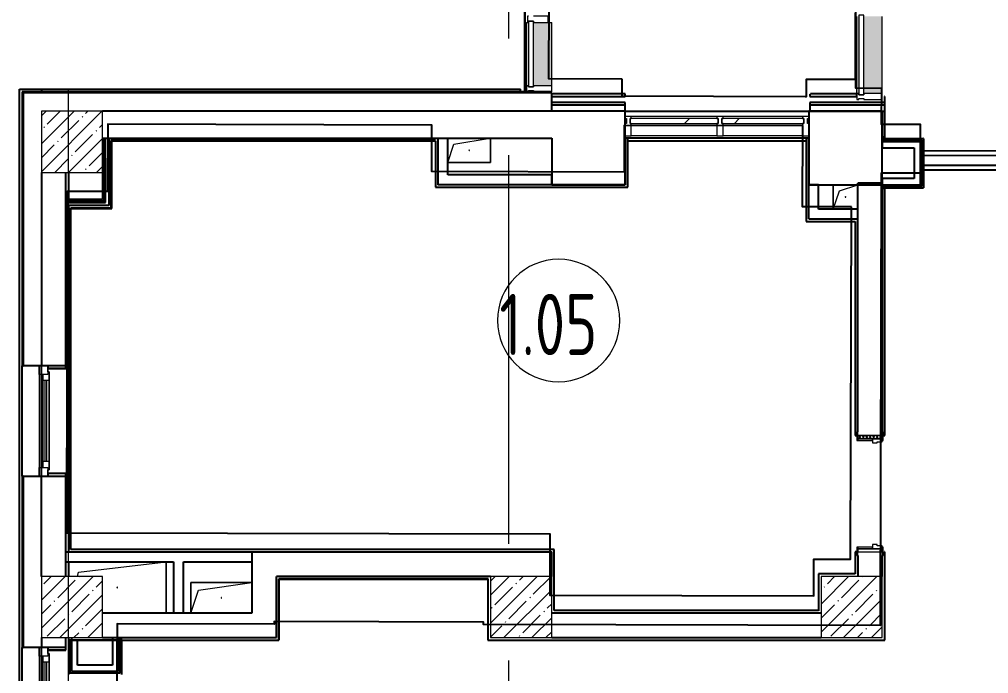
# Model space of a CAD drawing. Header units: millimetres. Extents: x -625 to 415037, y -3642 to 102118.
# Drawn here: x -225 to 7694, y 10470 to 15814 of the extents above; entities that cross this region are included whole.
import ezdxf

# ---------------------------------------------------------------- set-up
doc = ezdxf.new("R2010")
doc.units = ezdxf.units.MM
doc.linetypes.add('Осевая', pattern=[6350, 1270, -952.5, 3175, -952.5])
for name, color, linetype, lineweight in [('A-AREA-IDEN', 7, 'Continuous', 9), ('A-DOOR-FRAM-2', 7, 'Continuous', 5), ('A-GENM', 7, 'Continuous', 9), ('A-GLAZ', 7, 'Continuous', 9), ('A-GLAZ-1', 7, 'Continuous', 5), ('A-GLAZ-CURT-1', 7, 'Continuous', 5), ('A-GLAZ-CURT-2', 7, 'Continuous', 20), ('A-GLAZ-CWMG', 7, 'Continuous', 9), ('A-GLAZ-CWMG-1', 7, 'Continuous', 20), ('S-COLS-1', 7, 'Continuous', 5), ('Оси', 7, 'Continuous', 9), ('Оси-2', 7, 'Осевая', 9)]:
    doc.layers.add(name, color=color, linetype=linetype, lineweight=lineweight)
doc.layers.add('A-DOOR-FRAM-1', color=7, linetype='Continuous', lineweight=5, true_color=0xc0c0c0)
doc.styles.add('СПДС', font='ГОСТ тип А.ttf', dxfattribs={"width": 0.9})

# ---------------------------------------------------------------- blocks, each defined once
blk = doc.blocks.new('Системная панель - Стекло - 40мм-23998915-Объем проектирования 1 этажа')
at = {"layer": 'A-GLAZ-CURT-2'}
for p, q in [((268.5, 40), (-268.5, 40)), ((-268.5, 40), (-268.5, 0)), ((-268.5, 0), (268.5, 0)), ((268.5, 0), (268.5, 40))]:
    blk.add_line(p, q, dxfattribs=at)
blk = doc.blocks.new('Прямоугольный импост - Импост структурный с накладкой - 190мм-23188488-Объем проектирования 1 этажа')
at = {"layer": 'A-GLAZ-CWMG-1'}
for p, q in [((-50, 0), (-50, 17)), ((-50, 17), (0, 17)), ((-40, 0), (-50, 0)), ((-40, -40), (-40, 0)), ((0, 0), (-10, 0)), ((-10, 0), (-10, -40)), ((0, 17), (0, 0)), ((-50, -190), (-50, -40)), ((-50, -40), (-40, -40)), ((-10, -40), (0, -40)), ((0, -40), (0, -190)), ((0, -190), (-50, -190))]:
    blk.add_line(p, q, dxfattribs=at)
blk = doc.blocks.new('Прямоугольный импост - Импост структурный с накладкой - 190мм-23190188-Объем проектирования 1 этажа')
at = {"layer": 'A-GLAZ-CWMG'}
for points in [[(3861.1, 15408.1), (3871.1, 15408.1), (3871.1, 15925.1), (3854.1, 15925.1), (3854.1, 15408.1)], [(4031.1, 15408.1), (4061.1, 15408.1), (4060, 15925.1), (3911.1, 15925.1), (3911.1, 15408.1), (4006.1, 15408.1)]]:
    blk.add_hatch(color=256, dxfattribs=at).paths.add_polyline_path(points)
for p, q in [((3854.1, 15925.1), (3861.1, 15925.1)), ((3854.1, 15408.1), (3854.1, 15925.1)), ((4031.1, 15925.1), (4061.1, 15925.1)), ((4061.1, 15408.1), (4061.1, 15925.1))]:
    blk.add_line(p, q, dxfattribs=at)
blk = doc.blocks.new('Прямоугольный импост - Импост структурный с накладкой - 190мм-31929454-Объем проектирования 1 этажа')
at = {"layer": 'A-GLAZ-CWMG-1'}
for p, q in [((-50, 0), (-50, 17)), ((-50, 17), (0, 17)), ((-40, 0), (-50, 0)), ((-40, -40), (-40, 0)), ((0, 0), (-10, 0)), ((-10, 0), (-10, -40)), ((0, 17), (0, 0)), ((-50, -190), (-50, -40)), ((-50, -40), (-40, -40)), ((-10, -40), (0, -40)), ((0, -40), (0, -190)), ((0, -190), (-50, -190))]:
    blk.add_line(p, q, dxfattribs=at)
blk = doc.blocks.new('Системная панель - Стекло - 40мм-32473990-Объем проектирования 1 этажа')
at = {"layer": 'A-GLAZ-CURT-2'}
for p, q in [((325, 40), (-325, 40)), ((-325, 40), (-325, 0)), ((-325, 0), (325, 0)), ((325, 0), (325, 40))]:
    blk.add_line(p, q, dxfattribs=at)
blk = doc.blocks.new('Прямоугольный импост - Импост структурный с накладкой - 190мм-32473988-Объем проектирования 1 этажа')
at = {"layer": 'A-GLAZ-CWMG'}
for points in [[(6553, 15345), (6570, 15345), (6570, 15975), (6553, 15975), (6553, 15362.5)], [(6760, 15345), (6760, 15975), (6610, 15975), (6610, 15345)]]:
    blk.add_hatch(color=256, dxfattribs=at).paths.add_polyline_path(points)
for p, q in [((6553, 15345), (6553, 15975)), ((6760, 15345), (6760, 15975))]:
    blk.add_line(p, q, dxfattribs=at)
blk = doc.blocks.new('BSC_Колонна _Прямоугольная - 500х500-V52-Объем проектирования 1 этажа')
at = {"layer": 'S-COLS-1'}
h = blk.add_hatch(dxfattribs=at)
h.set_pattern_fill('FP_78', color=256, style=0, pattern_type=2)
h.set_pattern_definition([(45, (-140, -14950), (-114.0493, 114.0493), []), (45, (-25.95, -14950), (-114.0493, 114.0493), [201.612, -40.322, 6.706, -33.617])])
h.paths.add_polyline_path([(-250, -250), (250, -250), (250, 250), (-250, 250), (-250, -117.5)])
for p, q in [((250, 250), (-250, 250)), ((-250, 250), (-250, -250)), ((250, -250), (250, 250)), ((-250, -250), (250, -250))]:
    blk.add_line(p, q, dxfattribs=at)
blk = doc.blocks.new('120_Окно_СКБ_2Ст - 120_Окно_СКБ_2Ст 2300х2500 _мал створка справа_-22272277-Объем проектирования 1 этажа')
at = {"layer": 'A-GLAZ'}
for p, q in [((-1150, -127), (-1150, -57)), ((-1150, -57), (-1080, -57)), ((-1080, -57), (-1080, -127)), ((250, -127), (250, -57)), ((250, -57), (320, -57)), ((320, -57), (320, -127)), ((1080, -127), (1080, -57)), ((1080, -57), (1150, -57)), ((1150, -57), (1150, -127)), ((-1080, -127), (-1150, -127)), ((-1080, -127), (-1100, -127)), ((-1100, -127), (-1100, -137)), ((-1100, -137), (270, -137)), ((270, -137), (-1100, -137)), ((250, -87), (-1080, -87)), ((-1080, -87), (-1080, -127)), ((-1030, -137), (-1030, -87)), ((200, -137), (200, -87)), ((250, -127), (250, -87)), ((320, -127), (250, -127)), ((270, -127), (250, -127)), ((270, -137), (270, -127)), ((320, -127), (300, -127)), ((300, -127), (300, -137)), ((300, -137), (1100, -137)), ((1100, -137), (300, -137)), ((1080, -87), (320, -87)), ((320, -87), (320, -127)), ((370, -137), (370, -87)), ((1030, -137), (1030, -87)), ((1080, -127), (1080, -87)), ((1150, -127), (1080, -127)), ((1100, -127), (1080, -127)), ((1100, -137), (1100, -127))]:
    blk.add_line(p, q, dxfattribs=at)
at = {"layer": 'A-GLAZ-1'}
for p, q in [((1150, -57), (-1150, -57)), ((-1130, -127), (-1100, -127)), ((-1030, -107), (200, -107)), ((200, -117), (-1030, -117)), ((270, -127), (300, -127)), ((370, -107), (1030, -107)), ((1030, -117), (370, -117)), ((1100, -127), (1130, -127))]:
    blk.add_line(p, q, dxfattribs=at)
blk = doc.blocks.new('120_Окно_СКБ_1Ст - 120_Окно_СКБ_1Ст 900х2500_h_-20664874-Объем проектирования 1 этажа')
at = {"layer": 'A-GLAZ'}
for p, q in [((-450, -127), (-450, -57)), ((-450, -57), (-380, -57)), ((-380, -57), (-380, -127)), ((380, -127), (380, -57)), ((380, -57), (450, -57)), ((450, -57), (450, -127)), ((-380, -127), (-450, -127)), ((-380, -127), (-400, -127)), ((-400, -127), (-400, -137)), ((-400, -137), (400, -137)), ((400, -137), (-400, -137)), ((380, -87), (-380, -87)), ((-380, -87), (-380, -127)), ((-330, -137), (-330, -87)), ((330, -137), (330, -87)), ((380, -127), (380, -87)), ((450, -127), (380, -127)), ((400, -127), (380, -127)), ((400, -137), (400, -127))]:
    blk.add_line(p, q, dxfattribs=at)
at = {"layer": 'A-GLAZ-1'}
for p, q in [((450, -57), (-450, -57)), ((-430, -127), (-400, -127)), ((-330, -107), (330, -107)), ((330, -117), (-330, -117)), ((400, -127), (430, -127))]:
    blk.add_line(p, q, dxfattribs=at)
blk = doc.blocks.new('110_Дверь_СКБ_1Ст_Внутренняя1 - Д-8 950x2100h_охрана-V109-Объем проектирования 1 этажа')
at = {"layer": 'A-DOOR-FRAM-2'}
h = blk.add_hatch(dxfattribs=at)
h.set_pattern_fill('FP_34', color=256, style=0, pattern_type=2)
h.set_pattern_definition([(45, (-296.384, 164.685), (-14.1421, 14.1421), []), (135, (-296.384, 164.685), (-14.1421, -14.1421), [])])
h.paths.add_polyline_path([(-437.5, 100), (-462.5, 100), (-462.5, -100), (-437.5, -99.7), (-437.5, 80)])
at = {"layer": 'A-DOOR-FRAM-1'}
for p, q in [((-422.5, 108), (-492.5, 108)), ((-492.5, 108), (-492.5, 100)), ((-492.5, 100), (-422.5, 100)), ((-437.5, 100), (-462.5, 100)), ((-462.5, 100), (-462.5, -100)), ((-412.5, 100), (-437.5, 100)), ((-437.5, 100), (-437.5, 20)), ((-437.5, -100), (-437.5, 100)), ((-422.5, 100), (-437.5, 100)), ((-437.5, 100), (-437.5, 99)), ((-437.5, 99), (-422.5, 99)), ((-422.5, 100), (-422.5, 108)), ((-422.5, 99), (-422.5, 100)), ((-412.5, 60), (-412.5, 100)), ((437.5, 100), (437.5, 60)), ((462.5, 100), (437.5, 100)), ((517.5, 108), (447.5, 108)), ((447.5, 108), (447.5, 100)), ((462.5, 100), (447.5, 100)), ((447.5, 100), (447.5, 99)), ((447.5, 100), (517.5, 100)), ((447.5, 99), (462.5, 99)), ((462.5, 20), (462.5, 100)), ((487.5, 100), (462.5, 100)), ((462.5, 100), (462.5, -100)), ((462.5, 99), (462.5, 100)), ((487.5, -100), (487.5, 100)), ((517.5, 100), (517.5, 108)), ((-437.5, 20), (-402.5, 20)), ((-422.5, 20), (-437.5, 20)), ((-437.5, 20), (-437.5, -100)), ((-422.5, -100), (-422.5, 20)), ((-402.5, 60), (-412.5, 60)), ((-402.5, 20), (-402.5, 60)), ((437.5, 60), (427.5, 60)), ((427.5, 60), (427.5, 20)), ((427.5, 20), (462.5, 20)), ((462.5, 20), (447.5, 20)), ((447.5, 20), (447.5, -100)), ((462.5, -100), (462.5, 20)), ((-422.5, -100), (-492.5, -100)), ((-492.5, -100), (-492.5, -108)), ((-492.5, -108), (-422.5, -108)), ((-462.5, -100), (-437.5, -100)), ((-437.5, -100), (-422.5, -100)), ((-422.5, -108), (-422.5, -100)), ((447.5, -100), (462.5, -100)), ((517.5, -100), (447.5, -100)), ((447.5, -100), (447.5, -108)), ((447.5, -108), (517.5, -108)), ((462.5, -100), (487.5, -100)), ((517.5, -108), (517.5, -100))]:
    blk.add_line(p, q, dxfattribs=at)
blk = doc.blocks.new('GM_Отверстие прямоугольное _в плите_ - Отверстие-21956320-Объем проектирования 1 этажа')
at = {"layer": 'A-GENM'}
for p, q in [((-175, -100), (-175, 99.5)), ((-175, 99.5), (-175, -100)), ((-125, 50), (170.8, 99.3)), ((175, 99.3), (175, -100)), ((175, -100), (175, 99.3)), ((-175, -100), (-125, 50)), ((175, -100), (-175, -100)), ((-175, -100), (175, -100))]:
    blk.add_line(p, q, dxfattribs=at)
for start, end in [(360, 180), (180, 360)]:
    blk.add_arc((0, 0), 2.5, start, end, dxfattribs=at)
blk = doc.blocks.new('BSC_Колонна _Прямоугольная - 500х500-22206884-Объем проектирования 1 этажа')
at = {"layer": 'S-COLS-1'}
h = blk.add_hatch(dxfattribs=at)
h.set_pattern_fill('FP_159', color=256, style=0, pattern_type=2)
h.set_pattern_definition([(45, (-6510, -11150), (-114.0493, 114.0493), []), (45, (-6395.95, -11150), (-114.0493, 114.0493), [201.613, -40.323, 6.706, -33.617])])
h.paths.add_polyline_path([(250, -250), (250, 250), (-250, 247.8), (-250, -250), (54.6, -250)])
for p, q in [((250, 250), (-250, 250)), ((-250, 250), (-250, -250)), ((250, -250), (250, 250)), ((-250, -250), (250, -250))]:
    blk.add_line(p, q, dxfattribs=at)
blk = doc.blocks.new('BSC_Колонна _Прямоугольная - 500х500-V166-Объем проектирования 1 этажа')
at = {"layer": 'S-COLS-1'}
h = blk.add_hatch(dxfattribs=at)
h.set_pattern_fill('FP_160', color=256, style=0, pattern_type=2)
h.set_pattern_definition([(45, (-3810, -11150), (-114.0493, 114.0493), []), (45, (-3695.95, -11150), (-114.0493, 114.0493), [201.612, -40.322, 6.706, -33.617])])
h.paths.add_polyline_path([(-6.7, -250), (250, -250), (250, 250), (-250, 250), (-250, -250), (-77.7, -250)])
for p, q in [((250, 250), (-250, 250)), ((-250, 250), (-250, -250)), ((250, -250), (250, 250)), ((-250, -250), (250, -250))]:
    blk.add_line(p, q, dxfattribs=at)
blk = doc.blocks.new('GM_Отверстие прямоугольное _в плите_ - Отверстие-V173-Объем проектирования 1 этажа')
at = {"layer": 'A-GENM'}
for p, q in [((-250, -125), (-250, 125)), ((-250, 125), (250, 125)), ((250, 125), (-250, 125)), ((-250, 125), (-250, -125)), ((-187.5, 62.5), (250, 125)), ((-250, -125), (-187.5, 62.5))]:
    blk.add_line(p, q, dxfattribs=at)
for start, end in [(360, 180), (180, 360)]:
    blk.add_arc((0, 0), 2.5, start, end, dxfattribs=at)
blk = doc.blocks.new('GM_Отверстие прямоугольное _в плите_ - Отверстие-22237344-Объем проектирования 1 этажа')
at = {"layer": 'A-GENM'}
for p, q in [((-316, 126), (400, 210)), ((400, 210), (400, -210)), ((400, -210), (400, 210)), ((-325, 90), (-316, 126))]:
    blk.add_line(p, q, dxfattribs=at)
for start, end in [(360, 180), (180, 360)]:
    blk.add_arc((0, 0), 2.5, start, end, dxfattribs=at)
blk = doc.blocks.new('Прямоугольный импост - Импост структурный с накладкой - 170мм-23186685-Объем проектирования 1 этажа')
at = {"layer": 'A-GLAZ-CWMG'}
for p, q in [((3836.1, 15358.1), (3836.1, 16073.1)), ((3846.1, 15358.1), (3846.1, 16073.1)), ((3886.1, 15358.1), (3886.1, 15368.1)), ((3846.1, 15358.1), (3836.1, 15358.1)), ((3854.1, 15358.1), (3846.1, 15358.1)), ((3886.1, 15358.1), (3871.1, 15358.1)), ((3911.1, 15358.1), (3886.1, 15358.1))]:
    blk.add_line(p, q, dxfattribs=at)
blk = doc.blocks.new('Прямоугольный импост - Импост структурный с накладкой - 170мм-22968247-Объем проектирования 1 этажа')
at = {"layer": 'A-GLAZ-CWMG-1'}
for p, q in [((-25, 0), (-25, 10)), ((-25, 10), (25, 10)), ((25, 0), (15, 0)), ((15, 0), (15, -40)), ((25, 10), (25, 0)), ((-25, -160), (-25, -40)), ((15, -40), (25, -40)), ((25, -40), (25, -160)), ((25, -160), (-25, -160))]:
    blk.add_line(p, q, dxfattribs=at)
blk = doc.blocks.new('BSC_Колонна _Прямоугольная - 500х500-V187-Объем проектирования 1 этажа')
at = {"layer": 'S-COLS-1'}
h = blk.add_hatch(dxfattribs=at)
h.set_pattern_fill('FP_177', color=256, style=0, pattern_type=2)
h.set_pattern_definition([(45, (-140, -11150), (-114.0493, 114.0493), []), (45, (-25.95, -11150), (-114.0493, 114.0493), [201.612, -40.322, 6.706, -33.617])])
h.paths.add_polyline_path([(-227.1, -250), (250, -250), (250, 250), (-250, 250), (-250, -250)])
for p, q in [((250, 250), (-250, 250)), ((-250, 250), (-250, -250)), ((250, -250), (250, 250)), ((-250, -250), (250, -250))]:
    blk.add_line(p, q, dxfattribs=at)
blk = doc.blocks.new('Прямоугольный импост - Импост структурный с накладкой - 170мм-23186686-Объем проектирования 1 этажа')
at = {"layer": 'A-GLAZ-CWMG'}
blk.add_line((3886.1, 15358.1), (3871.1, 15358.1), dxfattribs=at)
blk = doc.blocks.new('Системная панель - Стекло - 40мм-23997278-Объем проектирования 1 этажа')
at = {"layer": 'A-GLAZ-CURT-1'}
h = blk.add_hatch(dxfattribs=at)
h.set_pattern_fill('FP_186', color=256, style=0, pattern_type=2)
h.set_pattern_definition([(45, (-5260, -14940), (-565.685, 565.685), [400, -1200]), (45, (-5660, -15140), (-565.685, 565.685), [1200, -400]), (45, (-4860, -15340), (-565.685, 565.685), [400, -1200])])
h.paths.add_polyline_path([(360, -40), (360, 0), (-360, 0), (-360, -40), (350, -40)])
at = {"layer": 'A-GLAZ-CURT-2'}
for p, q in [((360, 0), (-360, 0)), ((-360, 0), (-360, -40)), ((-360, -40), (360, -40)), ((360, -40), (360, 0))]:
    blk.add_line(p, q, dxfattribs=at)
blk = doc.blocks.new('Прямоугольный импост - Импост структурный с накладкой - 160мм-23997279-Объем проектирования 1 этажа')
at = {"layer": 'A-GLAZ-CWMG-1'}
for p, q in [((-50, 40), (-50, 140)), ((-50, 140), (0, 140)), ((0, 140), (0, 40)), ((-40, 40), (-50, 40)), ((-50, -17), (-50, 0)), ((-50, 0), (-40, 0)), ((-40, 0), (-40, 40)), ((-10, 40), (-10, 0)), ((0, 40), (-10, 40)), ((-10, 0), (0, 0)), ((0, 0), (0, -17)), ((0, -17), (-50, -17))]:
    blk.add_line(p, q, dxfattribs=at)
blk = doc.blocks.new('Прямоугольный импост - Импост структурный с накладкой - 160мм-23997280-Объем проектирования 1 этажа')
at = {"layer": 'A-GLAZ-CWMG-1'}
for p, q in [((0, 140), (-50, 140)), ((-50, 140), (-50, 40)), ((0, 40), (0, 140)), ((-50, 40), (-40, 40)), ((-40, 0), (-50, 0)), ((-50, 0), (-50, -17)), ((-40, 40), (-40, 0)), ((-10, 0), (-10, 40)), ((-10, 40), (0, 40)), ((0, 0), (-10, 0)), ((0, -17), (0, 0)), ((-50, -17), (0, -17))]:
    blk.add_line(p, q, dxfattribs=at)
blk = doc.blocks.new('Прямоугольный импост - Импост структурный с накладкой - 160мм-23752558-Объем проектирования 1 этажа')
at = {"layer": 'A-GLAZ-CWMG'}
for p, q in [((5410, 15157), (4710, 15157)), ((5410, 15000), (4710, 15000))]:
    blk.add_line(p, q, dxfattribs=at)
blk = doc.blocks.new('Системная панель - Стекло - 40мм-23997281-Объем проектирования 1 этажа')
at = {"layer": 'A-GLAZ-CURT-1'}
h = blk.add_hatch(dxfattribs=at)
h.set_pattern_fill('FP_187', color=256, style=0, pattern_type=2)
h.set_pattern_definition([(45, (-5985, -14940), (-565.685, 565.685), [400, -1200]), (45, (-6385, -15140), (-565.685, 565.685), [1200, -400]), (45, (-5585, -15340), (-565.685, 565.685), [400, -1200])])
h.paths.add_polyline_path([(335, -40), (335, 0), (-335, 0), (-335, -40), (325, -40)])
at = {"layer": 'A-GLAZ-CURT-2'}
for p, q in [((335, 0), (-335, 0)), ((-335, 0), (-335, -40)), ((335, -40), (335, 0)), ((-335, -40), (335, -40))]:
    blk.add_line(p, q, dxfattribs=at)
blk = doc.blocks.new('Прямоугольный импост - Импост структурный с накладкой - 160мм-23772036-Объем проектирования 1 этажа')
at = {"layer": 'A-GLAZ-CWMG'}
for p, q in [((6110, 15157), (5460, 15157)), ((6110, 15000), (5460, 15000))]:
    blk.add_line(p, q, dxfattribs=at)
blk = doc.blocks.new('Прямоугольный импост - Импост структурный с накладкой - 160мм-23997282-Объем проектирования 1 этажа')
at = {"layer": 'A-GLAZ-CWMG-1'}
for p, q in [((-25, 40), (-25, 140)), ((-25, 140), (25, 140)), ((25, 140), (25, 40)), ((-15, 40), (-25, 40)), ((-25, -17), (-25, 0)), ((-25, 0), (-15, 0)), ((-15, 0), (-15, 40)), ((15, 40), (15, 0)), ((25, 40), (15, 40)), ((15, 0), (25, 0)), ((25, 0), (25, -17)), ((25, -17), (-25, -17))]:
    blk.add_line(p, q, dxfattribs=at)
blk = doc.blocks.new('GM_Отверстие прямоугольное _в плите_ - Отверстие-V198-Объем проектирования 1 этажа')
at = {"layer": 'A-GENM'}
for p, q in [((-100, -100), (-100, 100)), ((-100, 100), (-100, -100)), ((-50, 50), (100, 100)), ((-100, -100), (-50, 50))]:
    blk.add_line(p, q, dxfattribs=at)
for start, end in [(360, 180), (180, 360)]:
    blk.add_arc((0, 0), 2.5, start, end, dxfattribs=at)
blk = doc.blocks.new('Марка_Помещения - Номер-25198446-Объем проектирования 1 этажа')
at = {"layer": 'A-AREA-IDEN'}
for start, end in [(360, 180), (180, 360)]:
    blk.add_arc((0, 0), 2.5, start, end, dxfattribs=at)

msp = doc.modelspace()

# ---------------------------------------------------------------- linework, layer by layer
for p, q in [((-225.3, 7068.9), (-225.3, 15243.9)), ((-225.3, 15243.9), (3869.7, 15243.9)), ((-203.3, 15221.9), (-203.3, 12983.9)), ((4124.7, 15221.9), (-203.3, 15221.9)), ((-198.3, 15216.9), (-198.3, 12983.9)), ((4124.7, 15216.9), (-198.3, 15216.9)), ((-195.3, 15213.9), (-195.3, 12983.9)), ((4124.7, 15213.9), (-195.3, 15213.9)), ((-45.3, 15243.9), (-45.3, 15221.9)), ((3869.7, 15221.6), (3869.7, 15243.9)), ((4124.7, 15063.9), (4124.7, 15204.9)), ((4724.7, 15204.9), (4124.7, 15204.9)), ((4124.7, 15183.9), (4724.7, 15183.9)), ((4724.7, 15133.9), (4124.7, 15133.9)), ((4724.7, 15203.9), (4724.7, 15204.9)), ((4724.7, 15183.9), (4724.7, 15203.9)), ((4724.7, 15113.9), (4724.7, 15133.9)), ((6234.7, 15203.9), (6234.7, 15183.9)), ((6234.7, 15183.9), (6617.7, 15183.9)), ((6844.7, 15133.9), (6234.7, 15133.9)), ((6234.7, 15133.9), (6234.7, 15113.9)), ((6619.7, 15204.9), (6239.7, 15204.9)), ((6239.7, 15204.9), (6239.7, 15203.9)), ((6617.7, 15183.9), (6617.7, 15203.9)), ((6617.7, 15203.9), (6619.7, 15203.9)), ((6619.7, 15203.9), (6619.7, 15204.9)), ((6845.7, 15184.4), (6844.7, 15184.4)), ((6844.7, 15184.4), (6844.7, 14839.9)), ((6845.7, 14839.9), (6845.7, 15184.4)), ((4724.7, 15063.9), (454.7, 15063.9)), ((4724.7, 15113.9), (4124.7, 15113.9)), ((4724.7, 15063.9), (4124.7, 15063.9)), ((4724.7, 15063.9), (4724.7, 15113.9)), ((4724.7, 15063.9), (6224.7, 15063.9)), ((4724.7, 14463.9), (4724.7, 15063.9)), ((6824.7, 15063.9), (6224.7, 15063.9)), ((6224.7, 15063.9), (6224.7, 14463.9)), ((6234.7, 15113.9), (6234.7, 15063.9)), ((6844.7, 15113.9), (6234.7, 15113.9)), ((6234.7, 15063.9), (6844.7, 15063.9)), ((6824.7, 14463.9), (6824.7, 15063.9)), ((6824.7, 15063.9), (6824.7, 14853.9)), ((454.7, 14843.9), (4124.7, 14843.9)), ((467.2, 14331.4), (467.2, 14843.9)), ((479.7, 14318.9), (479.7, 14843.9)), ((504.7, 14843.9), (504.7, 14293.9)), ((3174.7, 14823.9), (524.7, 14823.9)), ((524.7, 14823.9), (524.7, 14273.9)), ((525.7, 14822.9), (3173.7, 14822.9)), ((525.7, 14272.9), (525.7, 14822.9)), ((529.7, 14268.9), (529.7, 14843.9)), ((3173.7, 14822.9), (3173.7, 14442.9)), ((3194.7, 14843.9), (3194.7, 14463.9)), ((3274.7, 14543.9), (3274.7, 14843.9)), ((4124.7, 14843.9), (4124.7, 14463.9)), ((4724.7, 14843.9), (4724.7, 14463.9)), ((4744.7, 14843.9), (4724.7, 14843.9)), ((6203.7, 14843.9), (4744.7, 14843.9)), ((4744.7, 14843.9), (4744.7, 14696.4)), ((4745.7, 14822.9), (6204.7, 14822.9)), ((4745.7, 14442.9), (4745.7, 14822.9)), ((6224.7, 14843.9), (6203.7, 14843.9)), ((6203.7, 14843.9), (6203.7, 14823.9)), ((6203.7, 14823.9), (6203.7, 14162.9)), ((6204.7, 14823.9), (6203.7, 14823.9)), ((6204.7, 14822.9), (6204.7, 14823.9)), ((6224.7, 14183.9), (6224.7, 14843.9)), ((6824.7, 14853.9), (6844.7, 14853.9)), ((7162.2, 14838.9), (6824.7, 14838.9)), ((6824.7, 14838.9), (6824.7, 14763.9)), ((7149.7, 14826.4), (6824.7, 14826.4)), ((7137.2, 14813.9), (6824.7, 14813.9)), ((6844.7, 14839.9), (6834.7, 14839.9)), ((6834.7, 14839.9), (6834.7, 14838.9)), ((7137.2, 14463.9), (7137.2, 14813.9)), ((7149.7, 14451.4), (7149.7, 14826.4)), ((7163.2, 14839.9), (7159.7, 14839.9)), ((7162.2, 14838.9), (7162.2, 14438.9)), ((7163.2, 14437.9), (7163.2, 14839.9)), ((6824.7, 14763.9), (7087.2, 14763.9)), ((7087.2, 14763.9), (7087.2, 14513.9)), ((7163.2, 14623.2), (8137.3, 14623.2)), ((8137.3, 14583.2), (7163.2, 14583.2)), ((-45.3, 14563.9), (-45.3, 12983.9)), ((154.7, 12963.9), (154.7, 14563.9)), ((174.7, 14563.9), (174.7, 14343.9)), ((454.7, 14563.9), (454.7, 14343.9)), ((4124.7, 14543.9), (3274.7, 14543.9)), ((4124.7, 14463.9), (4124.7, 14543.9)), ((6824.7, 14513.9), (6824.7, 12443.9)), ((7087.2, 14513.9), (6824.7, 14513.9)), ((3173.7, 14442.9), (4745.7, 14442.9)), ((4724.7, 14463.9), (3194.7, 14463.9)), ((4124.7, 14463.9), (4724.7, 14463.9)), ((6224.7, 14463.9), (6824.7, 14463.9)), ((6304.7, 14463.9), (6224.7, 14463.9)), ((6304.7, 14263.9), (6304.7, 14463.9)), ((6824.7, 14476.4), (6624.7, 14476.4)), ((6624.7, 12443.9), (6624.7, 14476.4)), ((6824.7, 14463.9), (7137.2, 14463.9)), ((6824.7, 14451.4), (7149.7, 14451.4)), ((6824.7, 14438.9), (7162.2, 14438.9)), ((6844.7, 14433.9), (6824.7, 14433.9)), ((6844.7, 14438.9), (6844.7, 14433.9)), ((6845.7, 12413.9), (6845.7, 14437.9)), ((6845.7, 14437.9), (7163.2, 14437.9)), ((454.7, 14343.9), (154.7, 14343.9)), ((154.7, 14331.4), (467.2, 14331.4)), ((154.7, 14318.9), (479.7, 14318.9)), ((154.7, 14268.9), (529.7, 14268.9)), ((174.7, 14293.9), (174.7, 12983.9)), ((504.7, 14293.9), (174.7, 14293.9)), ((194.7, 14273.9), (524.7, 14273.9)), ((194.7, 14273.9), (194.7, 14268.9)), ((195.7, 14272.9), (525.7, 14272.9)), ((195.7, 11484.9), (195.7, 14272.9)), ((6624.7, 14263.9), (6304.7, 14263.9)), ((6224.7, 14183.9), (6624.7, 14183.9)), ((6203.7, 14162.9), (6603.7, 14162.9)), ((6603.7, 14162.9), (6603.7, 12413.9)), ((6604.7, 14163.9), (6604.7, 14162.9)), ((-203.3, 12983.9), (-195.3, 12983.9)), ((-203.3, 12083.9), (-203.3, 12983.9)), ((154.7, 12983.9), (-195.3, 12983.9)), ((-45.3, 12083.9), (-45.3, 12983.9)), ((6.7, 12983.9), (6.7, 12963.9)), ((6.7, 12963.9), (154.7, 12963.9)), ((6.7, 12963.9), (6.7, 12962.9)), ((6.7, 12962.9), (154.7, 12962.9)), ((154.7, 12962.9), (154.7, 12963.9)), ((174.7, 12983.9), (174.7, 12083.9)), ((174.7, 12983.9), (194.7, 12983.9)), ((6603.7, 12413.9), (6604.7, 12413.9)), ((6604.7, 12413.9), (6616.7, 12413.9)), ((6832.7, 12413.9), (6844.7, 12413.9)), ((6844.7, 12413.9), (6845.7, 12413.9)), ((-195.3, 12083.9), (-203.3, 12083.9)), ((-203.3, 12083.9), (-203.3, 10683.9)), ((-198.3, 12083.9), (-198.3, 10683.9)), ((-195.3, 12083.9), (-195.3, 10683.9)), ((-195.3, 12083.9), (154.7, 12083.9)), ((-45.3, 11263.9), (-45.3, 12083.9)), ((154.7, 12104.9), (6.7, 12104.9)), ((6.7, 12104.9), (6.7, 12103.9)), ((154.7, 12103.9), (6.7, 12103.9)), ((6.7, 12103.9), (6.7, 12083.9)), ((154.7, 12103.9), (154.7, 12104.9)), ((154.7, 11263.9), (154.7, 12103.9)), ((194.7, 12083.9), (174.7, 12083.9)), ((174.7, 12083.9), (174.7, 11463.9)), ((195.7, 11483.9), (194.7, 11483.9)), ((4145.7, 11484.9), (195.7, 11484.9)), ((4145.7, 10984.9), (4145.7, 11484.9)), ((154.7, 11463.9), (4124.7, 11463.9)), ((1674.7, 11463.9), (1674.7, 11383.9)), ((4124.7, 11263.9), (4124.7, 11463.9)), ((6604.7, 11463.9), (6603.7, 11463.9)), ((6603.7, 11463.9), (6603.7, 11283.9)), ((6616.7, 11463.9), (6604.7, 11463.9)), ((6624.7, 11433.9), (6624.7, 11263.9)), ((6824.7, 11263.9), (6824.7, 11433.9)), ((6845.7, 11463.9), (6844.7, 11463.9)), ((6845.7, 10742.9), (6845.7, 11463.9)), ((154.7, 11383.9), (1034.7, 11383.9)), ((174.7, 11383.9), (174.7, 11263.9)), ((1034.7, 11383.9), (1034.7, 10963.9)), ((1114.7, 11383.9), (1674.7, 11383.9)), ((1114.7, 10963.9), (1114.7, 11383.9)), ((1674.7, 11383.9), (1674.7, 10963.9)), ((1874.7, 10763.9), (1874.7, 11263.9)), ((3624.7, 11263.9), (1874.7, 11263.9)), ((6303.7, 11284.9), (6303.7, 10983.9)), ((6604.7, 11284.9), (6303.7, 11284.9)), ((6604.7, 11283.9), (6603.7, 11283.9)), ((6604.7, 11283.9), (6604.7, 11284.9)), ((3603.7, 11243.9), (1894.7, 11243.9)), ((1894.7, 11243.9), (1894.7, 10763.9)), ((1894.7, 11242.9), (3604.7, 11242.9)), ((1895.7, 10742.9), (1895.7, 11243.9)), ((3603.7, 11243.9), (3603.7, 10742.9)), ((3604.7, 11243.9), (3603.7, 11243.9)), ((3604.7, 10763.9), (3604.7, 11243.9)), ((1674.7, 10963.9), (454.7, 10963.9)), ((6324.7, 10963.9), (4124.7, 10963.9)), ((4145.7, 10983.9), (4144.7, 10983.9)), ((6304.7, 10984.9), (4145.7, 10984.9)), ((6303.7, 10983.9), (6304.7, 10983.9)), ((6304.7, 10983.9), (6304.7, 10986.5)), ((-45.3, 10763.9), (-45.3, 10683.9)), ((154.7, 10663.9), (154.7, 10763.9)), ((174.7, 10763.9), (174.7, 10463.9)), ((195.7, 10743.9), (174.7, 10743.9)), ((187.2, 10743.9), (187.2, 10476.4)), ((194.7, 10683.9), (194.7, 10743.9)), ((609.7, 10743.9), (195.7, 10743.9)), ((195.7, 10743.9), (195.7, 10683.9)), ((195.7, 10742.9), (609.7, 10742.9)), ((199.7, 10763.9), (199.7, 10488.9)), ((249.7, 10538.9), (249.7, 10743.9)), ((454.7, 10763.9), (1874.7, 10763.9)), ((534.7, 10763.9), (534.7, 10538.9)), ((584.7, 10488.9), (584.7, 10763.9)), ((597.2, 10476.4), (597.2, 10763.9)), ((609.7, 10743.9), (609.7, 10763.9)), ((610.7, 10742.9), (1895.7, 10742.9)), ((610.7, 10463.9), (610.7, 10742.9)), ((1894.7, 10763.9), (1894.7, 10743.9)), ((3603.7, 10742.9), (6845.7, 10742.9)), ((3604.7, 10743.9), (3604.7, 10763.9)), ((4124.7, 10763.9), (6324.7, 10763.9)), ((-203.3, 10683.9), (-195.3, 10683.9)), ((-203.3, 8383.9), (-203.3, 10683.9)), ((154.7, 10683.9), (-195.3, 10683.9)), ((-45.3, 8383.9), (-45.3, 10683.9)), ((6.7, 10683.9), (6.7, 10663.9)), ((6.7, 10663.9), (154.7, 10663.9)), ((6.7, 10663.9), (6.7, 10662.9)), ((6.7, 10662.9), (154.7, 10662.9)), ((154.7, 10662.9), (154.7, 10663.9)), ((174.7, 10683.9), (194.7, 10683.9)), ((194.7, 10683.9), (195.7, 10683.9)), ((534.7, 10538.9), (249.7, 10538.9)), ((187.2, 10476.4), (597.2, 10476.4)), ((199.7, 10488.9), (584.7, 10488.9))]:
    msp.add_line(p, q)
at = {"flags": 128}
for points in [[(4697, 15329.5), (4696.6, 15188.5), (6196.6, 15185), (6206.6, 15184.9), (6207, 15324.9), (6212, 15324.9), (6212, 15325.9), (6607, 15325), (6619.6, 20726), (4119.9, 20731.9), (4110.5, 18460.1), (4725.3, 18458.6), (4723.8, 17817.4), (4107.8, 17818.9), (4097.4, 15330.9)], [(6573.5, 14283.1), (6173.5, 14284), (6175.1, 14944), (4717.1, 14947.4), (4716.2, 14567.4), (3144.2, 14571.1), (3145.1, 14951.1), (497.1, 14957.3), (495.8, 14407.3), (165.8, 14408.1), (159.3, 11620.1), (4109.2, 11610.9), (4108.1, 11110.9), (6266.1, 11105.8), (6266.8, 11405.8), (6566.8, 11405.1)]]:
    msp.add_lwpolyline(points, close=True, dxfattribs=at)
for points in [[(6619.6, 20726), (6607.3, 15477.5), (6606.8, 15254), (6817.8, 15253.5), (6817.1, 14959.5), (7134.6, 14958.8), (7134.1, 14742), (8108.2, 14739.7), (8228.2, 14739.4), (9008.2, 14737.6), (9128.2, 14737.3), (9948.2, 14735.4), (9950.8, 15855.4)], [(8108.1, 14699.7), (7134, 14702), (7133.7, 14556.8), (6816.2, 14557.5), (6807.5, 10862.5), (3566, 10870.1), (3566.1, 10891.1), (1857.1, 10895.1), (1857, 10874.1), (572.5, 10877.2), (571.9, 10597.7), (570.9, 10597.7), (566.6, 8797.7), (567.6, 8797.7), (567, 8519.2), (1312, 8517.4), (1310.6, 7917.4), (3749.6, 7911.7), (3749.5, 7873.7), (3792.5, 7873.6), (7679.5, 7864.5), (7679.5, 7902.5), (20089.8, 7873.3)]]:
    msp.add_lwpolyline(points, dxfattribs=at)
at = {"layer": 'Оси'}
msp.add_line((174.7, 10243.9), (174.7, 15243.9), dxfattribs=at)
at = {"layer": 'Оси-2'}
msp.add_line((3774.7, 2957.7), (3774.7, 22262), dxfattribs=at)

# ---------------------------------------------------------------- block references
for name, p in [('Прямоугольный импост - Импост структурный с накладкой - 170мм-23186685-Объем проектирования 1 этажа', (64.7, -136.1)), ('Прямоугольный импост - Импост структурный с накладкой - 170мм-23186686-Объем проектирования 1 этажа', (64.7, -136.1)), ('Прямоугольный импост - Импост структурный с накладкой - 190мм-23190188-Объем проектирования 1 этажа', (64.7, -136.1)), ('Прямоугольный импост - Импост структурный с накладкой - 190мм-32473988-Объем проектирования 1 этажа', (64.7, -136.1)), ('BSC_Колонна _Прямоугольная - 500х500-V52-Объем проектирования 1 этажа', (204.7, 14813.9)), ('Системная панель - Стекло - 40мм-23997278-Объем проектирования 1 этажа', (5124.7, 15003.9)), ('Прямоугольный импост - Импост структурный с накладкой - 160мм-23752558-Объем проектирования 1 этажа', (64.7, -136.1)), ('Системная панель - Стекло - 40мм-23997281-Объем проектирования 1 этажа', (5849.7, 15003.9)), ('Прямоугольный импост - Импост структурный с накладкой - 160мм-23772036-Объем проектирования 1 этажа', (64.7, -136.1)), ('GM_Отверстие прямоугольное _в плите_ - Отверстие-21956320-Объем проектирования 1 этажа', (3450.4, 14744.6)), ('GM_Отверстие прямоугольное _в плите_ - Отверстие-V198-Объем проектирования 1 этажа', (6524.7, 14363.9)), ('GM_Отверстие прямоугольное _в плите_ - Отверстие-22237344-Объем проектирования 1 этажа', (574.7, 11173.9)), ('BSC_Колонна _Прямоугольная - 500х500-V187-Объем проектирования 1 этажа', (204.7, 11013.9)), ('BSC_Колонна _Прямоугольная - 500х500-V166-Объем проектирования 1 этажа', (3874.7, 11013.9)), ('BSC_Колонна _Прямоугольная - 500х500-22206884-Объем проектирования 1 этажа', (6574.7, 11013.9)), ('GM_Отверстие прямоугольное _в плите_ - Отверстие-V173-Объем проектирования 1 этажа', (1424.7, 11088.9))]:
    msp.add_blockref(name, p)
at = {"extrusion": (0, 0, -1)}
for name, p, rotation in [('Прямоугольный импост - Импост структурный с накладкой - 170мм-22968247-Объем проектирования 1 этажа', (-3935.8, 15814.1), 270.0000000000001), ('Прямоугольный импост - Импост структурный с накладкой - 190мм-23188488-Объем проектирования 1 этажа', (-3935.8, 15222.1), 270.0000000000001), ('Прямоугольный импост - Импост структурный с накладкой - 190мм-31929454-Объем проектирования 1 этажа', (-6634.7, 15158.9), 270.0000000000001), ('Прямоугольный импост - Импост структурный с накладкой - 160мм-23997282-Объем проектирования 1 этажа', (-5499.7, 15003.9), 180), ('Прямоугольный импост - Импост структурный с накладкой - 160мм-23997279-Объем проектирования 1 этажа', (-6224.7, 15003.9), 180)]:
    msp.add_blockref(name, p, dxfattribs=dict(at, rotation=rotation))
for name, p, rotation in [('Системная панель - Стекло - 40мм-32473990-Объем проектирования 1 этажа', (6634.7, 15523.9), 269.9999999999999), ('Системная панель - Стекло - 40мм-23998915-Объем проектирования 1 этажа', (3935.8, 15530.6), 269.9999999999999), ('Прямоугольный импост - Импост структурный с накладкой - 160мм-23997280-Объем проектирования 1 этажа', (4724.7, 15003.9), 180), ('110_Дверь_СКБ_1Ст_Внутренняя1 - Д-8 950x2100h_охрана-V109-Объем проектирования 1 этажа', (6724.7, 11951.4), 270)]:
    msp.add_blockref(name, p, dxfattribs=dict(rotation=rotation))
at = {"color": 3, "rotation": 89.99999999999991}
for name, p in [('120_Окно_СКБ_1Ст - 120_Окно_СКБ_1Ст 900х2500_h_-20664874-Объем проектирования 1 этажа', (-120.3, 12533.9)), ('120_Окно_СКБ_2Ст - 120_Окно_СКБ_2Ст 2300х2500 _мал створка справа_-22272277-Объем проектирования 1 этажа', (-120.3, 9533.9))]:
    msp.add_blockref(name, p, dxfattribs=at)
at = {"layer": 'A-AREA-IDEN', "xscale": 199.9999999999999, "yscale": 199.9999999999999, "zscale": 199.9999999999999}
msp.add_blockref('Марка_Помещения - Номер-25198446-Объем проектирования 1 этажа', (4180.9, 13354.8), dxfattribs=at)

# ---------------------------------------------------------------- texts
at = {"layer": 'A-AREA-IDEN', "insert": (3697.1, 13572), "char_height": 500, "width": 1212.151, "attachment_point": 1, "style": 'СПДС'}
msp.add_mtext('1.05', dxfattribs=at)

doc.saveas('drawing.dxf')
